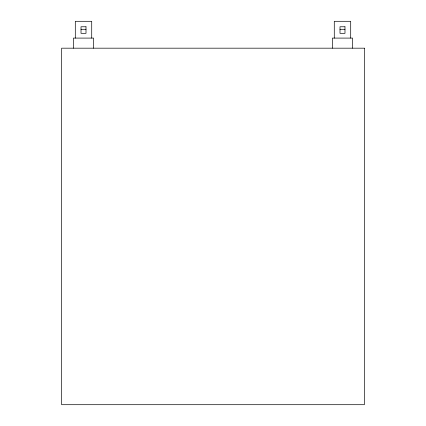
<?xml version="1.0" encoding="UTF-8"?>
<svg xmlns="http://www.w3.org/2000/svg" width="426" height="426" viewBox="0 0 426 426"><rect width="100%" height="100%" fill="white"/><g stroke="black" fill="none" stroke-linecap="round" stroke-linejoin="round"><path stroke-width="0.64" d="M81.02 29.293L85.999 29.293M340.001 29.293L344.98 29.293M352.579 48.181L352.579 38.09L332.402 38.09L332.402 48.181M350.699 38.09L350.699 21.3L334.282 21.3L334.282 38.09M93.598 48.181L93.598 38.09L73.421 38.09L73.421 48.181M91.718 38.09L91.718 21.3L75.301 21.3L75.301 38.09M85.999 26.769L81.02 26.769L81.02 33.334L85.999 33.334L85.999 26.769M344.98 26.769L340.001 26.769L340.001 33.334L344.98 33.334L344.98 26.769M364.352 48.181L61.648 48.181L61.648 404.7L364.352 404.7L364.352 48.181"/></g></svg>
